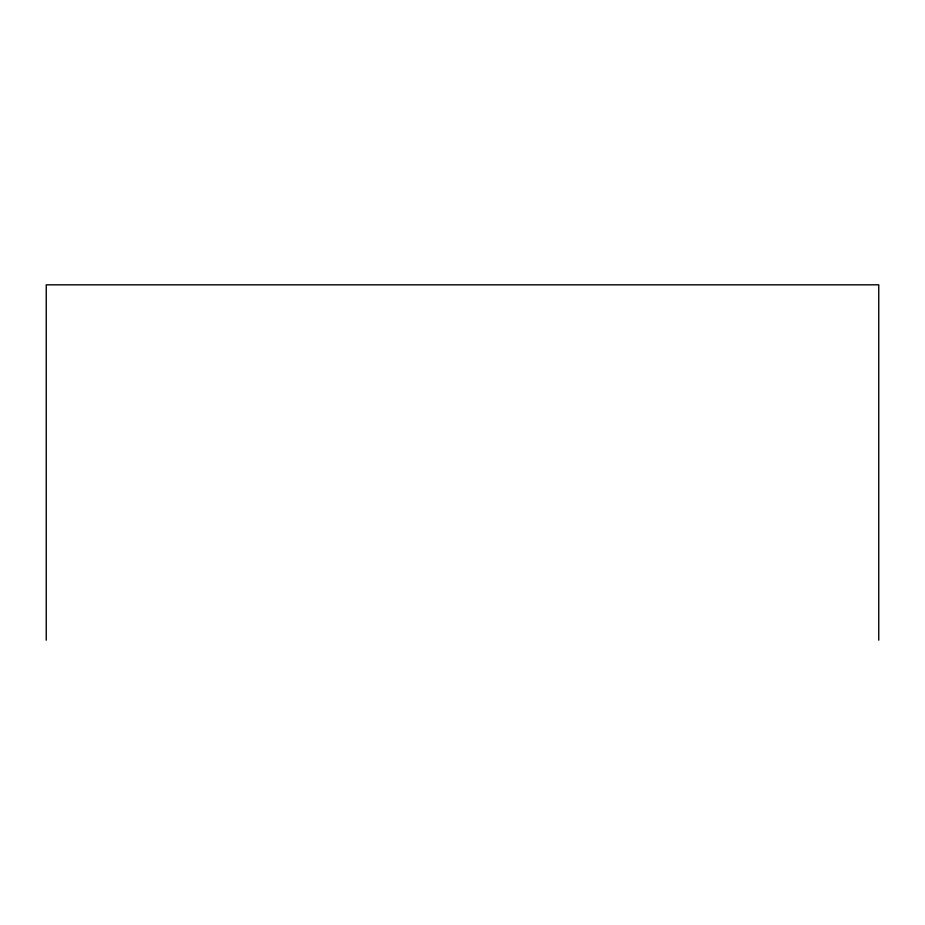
<?xml version="1.0" encoding="UTF-8"?>
<svg xmlns="http://www.w3.org/2000/svg" width="925" height="925" viewBox="0 0 925 925"><rect width="100%" height="100%" fill="white"/><g stroke="black" fill="none" stroke-linecap="round" stroke-linejoin="round"><path stroke-width="1.39" d="M878.75 640.181L878.75 284.819L46.25 284.819L46.25 640.181"/></g></svg>
